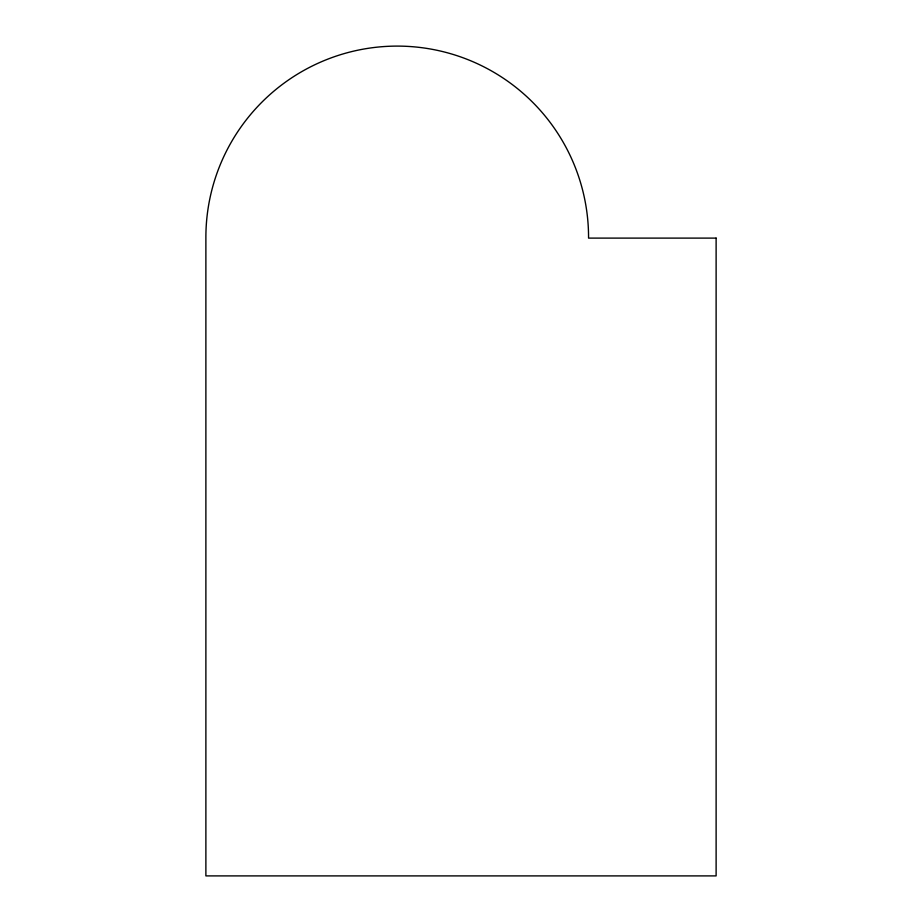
<?xml version="1.0" encoding="UTF-8"?>
<svg xmlns="http://www.w3.org/2000/svg" width="922" height="922" viewBox="0 0 922 922"><rect width="100%" height="100%" fill="white"/><g stroke="black" fill="none" stroke-linecap="round" stroke-linejoin="round"><path stroke-width="1.38" d="M716.117 238.107L588.559 238.107A191.338 191.338 0 0 0 397.221 46.1A191.338 191.338 0 0 0 205.883 238.107L205.883 875.9L716.117 875.9L716.117 238.107"/></g></svg>
